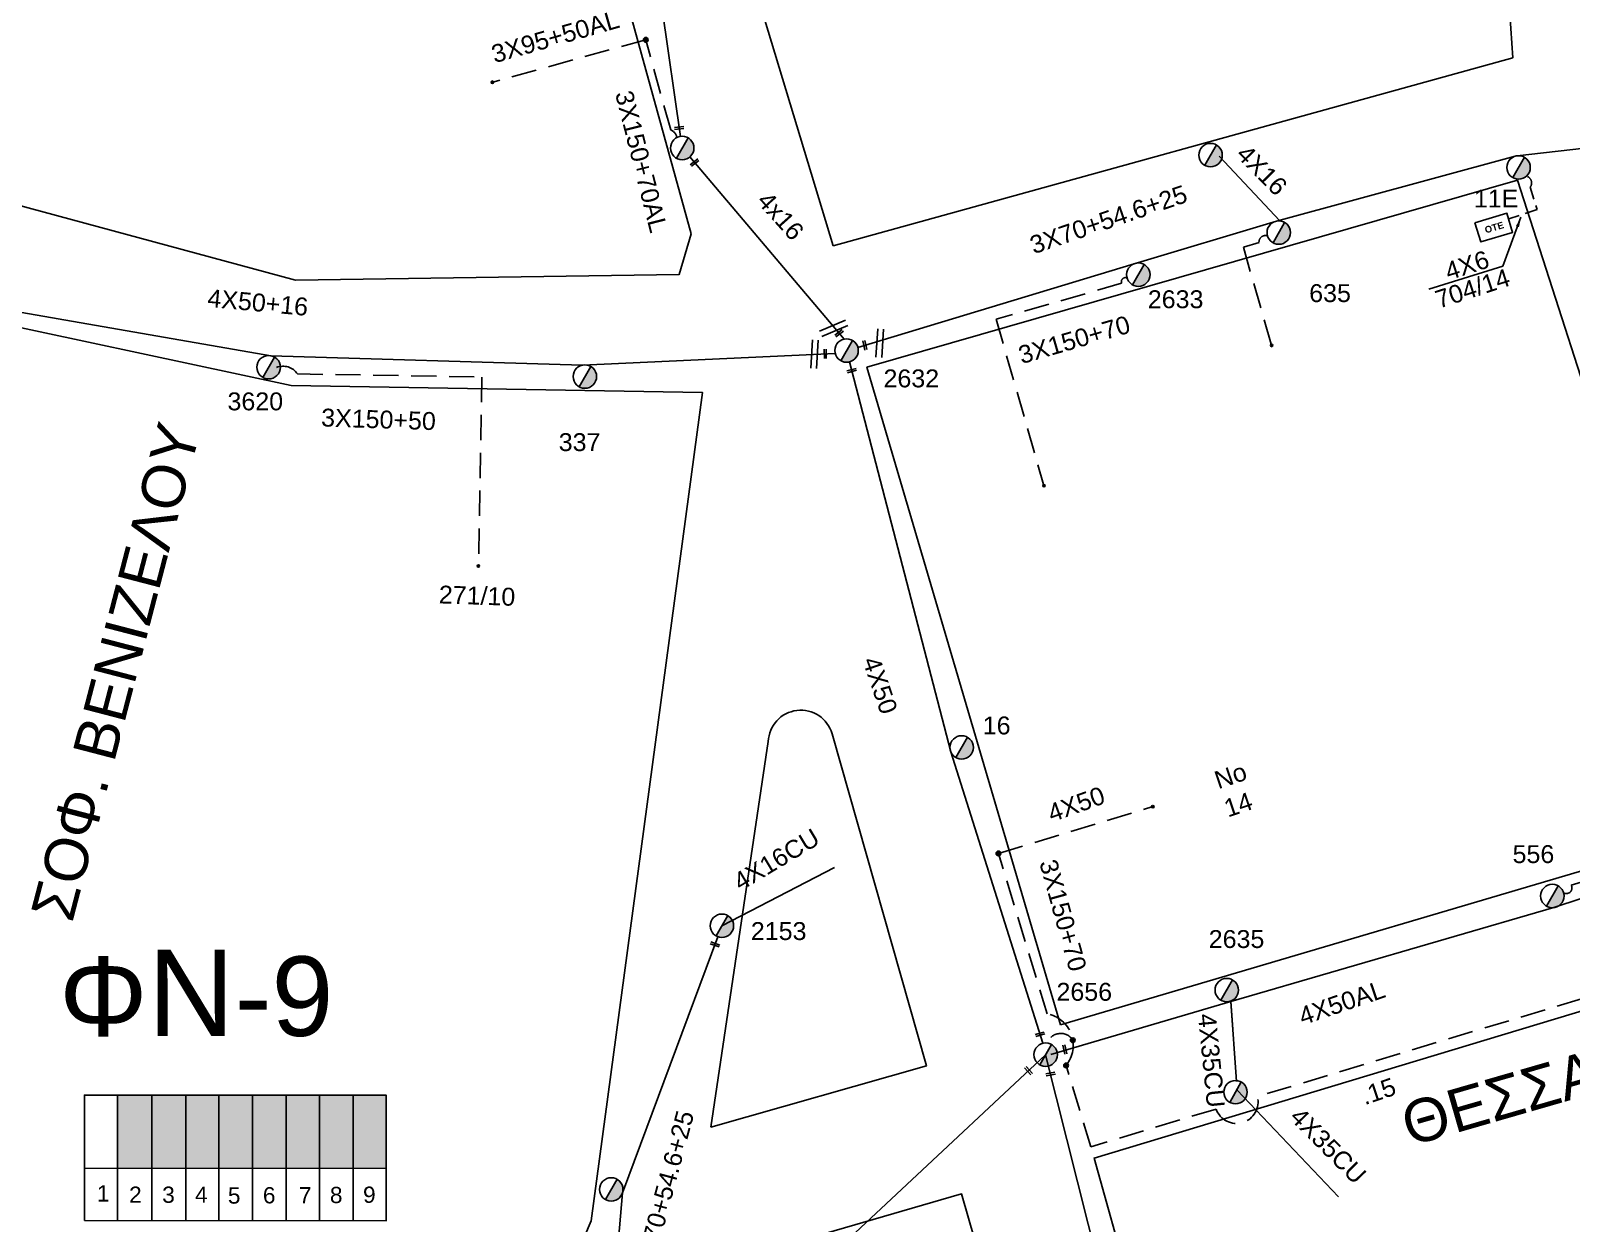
# Model space of a CAD drawing. Header units: millimetres. Extents: x 771 to 3391, y 686 to 1835.
# Drawn here: x 2148.4 to 2303.4, y 1547.1 to 1667 of the extents above; entities that cross this region are included whole.
import ezdxf

# ---------------------------------------------------------------- set-up
doc = ezdxf.new("R2010")
doc.units = ezdxf.units.MM
doc.linetypes.add('DASHED', pattern=[19.05, 12.7, -6.35])
for name, color, linetype in [('Pillar OTE', 7, 'Continuous'), ('Άγνωστα', 7, 'Continuous'), ('Γυμνά εναέρια ΧΤ (3Φ)   4x16CU', 7, 'Continuous'), ('Γυμνά εναέρια ΧΤ (3Φ)   4x35CU', 7, 'Continuous'), ('Γυμνά εναέρια ΧΤ και ΦΟΠ (3Φ)   4x50+16AL', 7, 'Continuous'), ('Εναέρια παροχή ΧΤ 4x16', 7, 'SYN_LINE'), ('Επιγραφές - Σχήματα', 7, 'Continuous'), ('Καλωδια ΧΤ  3X95+50', 7, 'Continuous'), ('Καλώδια ΧΤ   3x150+50CU', 7, 'DASHED'), ('Καλώδια ΧΤ   3x150+70AL', 7, 'DASHED'), ('Μηχανική τομή', 7, 'Continuous'), ('Στύλος ΦΜ', 7, 'Continuous'), ('Στύλος ΦΜ @ 1', 7, 'Continuous'), ('Συνδέσεις', 7, 'Continuous'), ('Συνεστραμμένα ΧΤ   3x70+54.6+25 AL', 7, 'SYN_LINE'), ('Τομή', 7, 'Continuous'), ('Υπόβαθρο ΔΕΗ', 7, 'Continuous'), ('Υπόγεια Καλώδια Δικτύου ΧΤ   .15', 7, 'DASHED'), ('Υπόγεια καλώδια Παροχών ΧΤ   4x50AL', 7, 'DASHED'), ('Υπόγεια καλώδια Παροχών ΧΤ   4x6', 7, 'DASHED')]:
    doc.layers.add(name, color=color, linetype=linetype)
doc.styles.add('arial', font='ARIAL.TTF')
doc.styles.get("Standard").update_dxf_attribs({"font": 'ARIAL.TTF'})
doc.linetypes.add('SYN_LINE', pattern='A,0.5,-0.0001,["/\\/\\/\\/",Standard,S=0.1,R=0,X=0,Y=-0.05],-0.25', length=0.7501)
doc.dimstyles.new('ISO-25', dxfattribs={"dimtxt": 2.5, "dimasz": 2.5, "dimexe": 1.25, "dimexo": 0.625, "dimtad": 1, "dimtxsty": 'Standard', "dimcen": 2.5, "dimadec": 0, "dimazin": 0, "dimtfac": 1, "dimtmove": 0, "dimatfit": 3, "dimfxl": 1, "dimarcsym": 0})

# ---------------------------------------------------------------- blocks, each defined once
blk = doc.blocks.new('ΥΠΑΡΧΩΝ ΤΣΙΜΕΝΤΕΝΙΟΣ ΣΤΥΛΟΣ')
at = {"layer": 'Στύλος ΦΜ'}
blk.add_hatch(color=7, dxfattribs=at).paths.add_polyline_path([(-1.29, -2.28, 0.574793), (2.62, 0, 0.268822), (1.3, 2.27)])
at = {"layer": 'Στύλος ΦΜ', "color": 7}
blk.add_line((-1.29, -2.28), (1.3, 2.27), dxfattribs=at)
blk.add_circle((0, 0), 2.62, dxfattribs=at)
at = {"layer": 'Στύλος ΦΜ', "flags": 4}
for tag, p in [('ΑΡΙΘΜΟΣ', (-4.68, 8.05)), ('ΤΥΠΟΣ', (-4.91, 3.03))]:
    blk.add_attdef(tag, p, '', height=4, dxfattribs=at)
blk = doc.blocks.new('ΜΗΧΑΝΙΚΗ ΤΟΜΗ')
at = {"layer": 'Μηχανική τομή', "ltscale": 40}
for p, q in [((-1.89, 0.78), (1.89, 0.78)), ((1.89, 0), (-1.89, 0))]:
    blk.add_line(p, q, dxfattribs=at)
blk = doc.blocks.new('_ΣΥΝΔΕΣΗ')
at = {"layer": 'Συνδέσεις', "linetype": 'SYN_LINE', "ltscale": 40}
blk.add_hatch(color=256, dxfattribs=at).paths.add_polyline_path([(0.5, -0.01, 1), (-0.5, -0.01, 1)])
at = {"layer": 'Συνδέσεις'}
blk.add_circle((0, -0.01), 0.5, dxfattribs=at)
blk = doc.blocks.new('ΤΟΜΗ')
at = {"layer": 'Τομή', "ltscale": 40}
for p, q in [((-5.68, 0), (5.68, 0)), ((5.68, -2.33), (-5.68, -2.33))]:
    blk.add_line(p, q, dxfattribs=at)
blk = doc.blocks.new('PILLAR ΟΤΕ')
at = {"layer": 'Pillar OTE', "ltscale": 40}
blk.add_lwpolyline([(-3.31, 2.02), (3.39, 2.02), (3.39, -1.99), (-3.31, -1.99)], close=True, dxfattribs=at)
at = {"layer": 'Pillar OTE', "insert": (-1.81, 0.71), "char_height": 1.3575, "width": 109.961, "attachment_point": 1}
blk.add_mtext('{\\fArial|b1|i0|c161|p34;OTE}', dxfattribs=at)

msp = doc.modelspace()

# ---------------------------------------------------------------- hatches: boundary and pattern name
at = {"layer": 'Καλώδια ΧΤ   3x150+50CU', "linetype": 'DASHED', "ltscale": 0.2}
h = msp.add_hatch(color=30, dxfattribs=at)
h.dxf.hatch_style = 1
h.paths.add_polyline_path([(2160.60436, 1559.95704), (2157.16449, 1559.95725), (2157.16403, 1552.59666), (2160.6039, 1552.59332)])
h = msp.add_hatch(color=85, dxfattribs=at)
h.dxf.hatch_style = 1
h.paths.add_polyline_path([(2164.04393, 1559.95682), (2160.60436, 1559.95704), (2160.6039, 1552.59332), (2164.04347, 1552.58998)])
h = msp.add_hatch(color=173, dxfattribs=at)
h.dxf.hatch_style = 1
h.paths.add_polyline_path([(2167.34149, 1559.95662), (2164.04393, 1559.95682), (2164.04347, 1552.58998), (2167.34103, 1552.58678)])
h = msp.add_hatch(color=1, dxfattribs=at)
h.dxf.hatch_style = 1
h.paths.add_polyline_path([(2170.72749, 1559.9564), (2167.34149, 1559.95662), (2167.34103, 1552.58678), (2170.72702, 1552.58349)])
h = msp.add_hatch(color=6, dxfattribs=at)
h.dxf.hatch_style = 1
h.paths.add_polyline_path([(2174.12413, 1559.95619), (2170.72749, 1559.9564), (2170.72702, 1552.58349), (2174.12367, 1552.58019)])
h = msp.add_hatch(color=2, dxfattribs=at)
h.dxf.hatch_style = 1
h.paths.add_polyline_path([(2177.46118, 1559.95598), (2174.12413, 1559.95619), (2174.12367, 1552.58019), (2177.46072, 1552.57695)])
h = msp.add_hatch(color=151, dxfattribs=at)
h.dxf.hatch_style = 1
h.paths.add_polyline_path([(2180.84955, 1559.95577), (2177.46118, 1559.95598), (2177.46072, 1552.57695), (2180.84909, 1552.57366)])
h = msp.add_hatch(color=62, dxfattribs=at)
h.dxf.hatch_style = 1
h.paths.add_polyline_path([(2184.16965, 1559.95556), (2180.84955, 1559.95577), (2180.84909, 1552.57366), (2184.16919, 1552.57044)])

# ---------------------------------------------------------------- linework, layer by layer
at = {"layer": 'Pillar OTE', "ltscale": 40}
for points in [[(2153.83579, 1547.31717), (2153.83658, 1559.95746), (2184.16965, 1559.95556), (2184.16886, 1547.28781), (2153.83579, 1547.3181)], [(2157.1637, 1547.31478), (2157.16449, 1559.95725)], [(2160.60357, 1547.31134), (2160.60436, 1559.95704)], [(2164.04314, 1547.30791), (2164.04393, 1559.95682)], [(2167.3407, 1547.30461), (2167.34149, 1559.95662)], [(2170.72669, 1547.30123), (2170.72749, 1559.9564)], [(2174.12334, 1547.29784), (2174.12413, 1559.95619)], [(2177.46038, 1547.29451), (2177.46118, 1559.95598)], [(2180.84876, 1547.29112), (2180.84955, 1559.95577)], [(2153.83612, 1552.59989), (2184.16919, 1552.57044)]]:
    msp.add_lwpolyline(points, dxfattribs=at)
at = {"layer": 'Άγνωστα', "color": 6, "linetype": 'DASHED', "ltscale": 0.2}
msp.add_lwpolyline([(2272.82469, 1646.3928, 0.549642465), (2271.96699, 1645.7136), (2270.38968, 1645.26009), (2273.23284, 1635.37151)], format="xyb", dxfattribs=at)
at = {"layer": 'Άγνωστα', "color": 133, "linetype": 'DASHED', "ltscale": 0.2}
msp.add_lwpolyline([(2302.6054, 1580.28836, 0.760669715), (2303.36174, 1581.08025), (2314.40371, 1584.34415), (2310.21538, 1598.51355)], format="xyb", dxfattribs=at)
at = {"layer": 'Γυμνά εναέρια ΧΤ (3Φ)   4x35CU', "color": 133}
for points in [[(2269.69394, 1561.33342), (2269.138, 1569.36753), (2269.33086, 1566.58039)], [(2279.95209, 1549.71515), (2269.75641, 1560.43068), (2269.75144, 1560.50242)]]:
    msp.add_lwpolyline(points, dxfattribs=at)
at = {"layer": 'Γυμνά εναέρια ΧΤ και ΦΟΠ (3Φ)   4x50+16AL', "color": 2, "linetype": 'Continuous', "ltscale": 0.2}
msp.add_lwpolyline([(2036.78915, 1662.41674), (2078.53558, 1655.00287), (2109.89213, 1647.87491), (2129.75342, 1641.77343), (2172.56873, 1634.33801), (2203.91855, 1633.39162), (2229.34348, 1634.56049)], dxfattribs=at)
at = {"layer": 'Γυμνά εναέρια ΧΤ και ΦΟΠ (3Φ)   4x50+16AL', "color": 173, "linetype": 'Continuous', "ltscale": 0.2}
msp.add_lwpolyline([(2250.22137, 1565.15989), (2240.96136, 1594.49342), (2230.77915, 1633.71736)], dxfattribs=at)
at = {"layer": 'Γυμνά εναέρια ΧΤ και ΦΟΠ (3Φ)   4x50+16AL', "color": 133, "linetype": 'Continuous', "ltscale": 0.2}
msp.add_lwpolyline([(2329.72186, 1588.07968), (2301.62732, 1578.81486), (2269.138, 1569.36753), (2251.01384, 1564.0339)], dxfattribs=at)
at = {"layer": 'Εναέρια παροχή ΧΤ 4x16', "color": 30, "ltscale": 20}
msp.add_lwpolyline([(2214.71296, 1654.32731), (2230.22686, 1636.00687)], dxfattribs=at)
at = {"layer": 'Εναέρια παροχή ΧΤ 4x16', "color": 6, "linetype": 'SYN_LINE', "ltscale": 8}
msp.add_lwpolyline([(2274.05256, 1647.91135), (2267.94801, 1654.41825)], dxfattribs=at)
at = {"layer": 'Εναέρια παροχή ΧΤ 4x16', "color": 2, "linetype": 'SYN_LINE', "ltscale": 20}
msp.add_lwpolyline([(2217.94861, 1576.98798), (2229.26001, 1582.84624)], dxfattribs=at)
at = {"layer": 'Καλωδια ΧΤ  3X95+50', "color": 30, "linetype": 'DASHED', "ltscale": 0.2}
msp.add_lwpolyline([(2210.29157, 1666.11843), (2194.7901, 1661.83316)], dxfattribs=at)
at = {"layer": 'Καλώδια ΧΤ   3x150+50CU', "color": 2, "linetype": 'DASHED', "ltscale": 0.2}
msp.add_lwpolyline([(2173.15449, 1633.15058, -0.352854347), (2175.26338, 1632.50505), (2193.80413, 1632.18698), (2193.48005, 1613.29568)], format="xyb", dxfattribs=at)
at = {"layer": 'Καλώδια ΧΤ   3x150+70AL', "color": 30, "linetype": 'DASHED', "ltscale": 0.2}
msp.add_lwpolyline([(2213.42472, 1656.28014, 0.259759865), (2212.79906, 1657.04787), (2210.29157, 1666.11843)], format="xyb", dxfattribs=at)
at = {"layer": 'Καλώδια ΧΤ   3x150+70AL', "color": 6, "linetype": 'DASHED', "ltscale": 0.2}
msp.add_lwpolyline([(2258.704, 1642.15951, 0.669532434), (2258.15271, 1641.6278), (2245.52464, 1637.99699), (2250.29963, 1621.38947)], format="xyb", dxfattribs=at)
at = {"layer": 'Καλώδια ΧΤ   3x150+70AL', "color": 173, "linetype": 'DASHED', "ltscale": 0.2}
msp.add_lwpolyline([(2252.56441, 1562.9426, 0.573466153), (2250.65348, 1568.1216), (2245.76219, 1584.2635)], format="xyb", dxfattribs=at)
msp.add_arc((2252.02776, 1564.70225), 1.449, 32.3769279, 160.557976, dxfattribs=at)
at = {"layer": 'Συνεστραμμένα ΧΤ   3x70+54.6+25 AL', "color": 30, "ltscale": 20}
for points in [[(2208.24084, 1694.86433), (2213.76674, 1656.39085)], [(2186.67824, 1511.96809), (2205.55113, 1521.93489), (2250.50839, 1564.01577)], [(2250.50839, 1564.01577), (2261.19941, 1521.53522), (2270.9176, 1487.37491), (2279.66876, 1458.08505), (2287.13412, 1436.89421)]]:
    msp.add_lwpolyline(points, dxfattribs=at)
at = {"layer": 'Συνεστραμμένα ΧΤ   3x70+54.6+25 AL', "color": 6, "ltscale": 8}
msp.add_lwpolyline([(2297.91576, 1654.44261), (2308.82731, 1655.67451)], dxfattribs=at)
at = {"layer": 'Συνεστραμμένα ΧΤ   3x70+54.6+25 AL', "color": 6, "ltscale": 20}
msp.add_lwpolyline([(2231.61834, 1635.17142), (2259.40971, 1643.59249), (2273.71164, 1647.87822), (2297.72678, 1654.40143)], dxfattribs=at)
at = {"layer": 'Συνεστραμμένα ΧΤ   3x70+54.6+25 AL', "color": 2, "linetype": 'SYN_LINE', "ltscale": 20}
msp.add_lwpolyline([(2186.63944, 1511.12784), (2195.13414, 1508.48632), (2205.55113, 1521.93489), (2207.94532, 1550.12316), (2217.53546, 1575.8855)], dxfattribs=at)
at = {"layer": 'Υπόβαθρο ΔΕΗ'}
for points in [[(2154.48002, 1695.18591), (2197.18641, 1686.72278), (2205.29252, 1681.19947), (2214.85982, 1646.59086), (2213.64907, 1642.50701), (2175.05105, 1641.92854), (2142.43672, 1650.77233), (2154.48002, 1695.18591)], [(2229.12013, 1645.38092), (2297.47813, 1664.31016), (2296.486, 1679.07694), (2226.65393, 1678.07652), (2221.50498, 1670.66909), (2229.12013, 1645.38092)], [(2252.00929, 1567.01341), (2318.95451, 1586.80174), (2297.95467, 1651.98198), (2232.53605, 1633.17284), (2252.00929, 1567.01341)], [(2296.50431, 1643.35341), (2289.03316, 1641.03967)], [(2113.14368, 1545.55618), (2194.0702, 1522.08523), (2204.78948, 1547.28419), (2215.99885, 1630.62953), (2174.63274, 1631.33916), (2139.1405, 1638.93281), (2113.14368, 1545.55618)], [(2272.98579, 1490.55215), (2340.69432, 1512.44568), (2322.34799, 1573.82794), (2255.38076, 1553.6128), (2272.98579, 1490.55215)], [(2208.73958, 1470.57595), (2260.1656, 1486.98174), (2242.04733, 1549.99963), (2216.44728, 1542.5549), (2202.7617, 1507.75762), (2203.64651, 1476.68223), (2208.73958, 1470.57595)]]:
    msp.add_lwpolyline(points, dxfattribs=at)
msp.add_lwpolyline([(2216.84156, 1556.73444), (2238.51245, 1562.89221), (2229.02304, 1596.29862, 0.855916079), (2222.61577, 1595.51427), (2216.84156, 1556.73444)], format="xyb", dxfattribs=at)
at = {"layer": 'Υπόγεια Καλώδια Δικτύου ΧΤ   .15', "color": 173, "linetype": 'DASHED', "ltscale": 0.2}
msp.add_lwpolyline([(2338.24098, 1581.97577), (2329.48288, 1579.31202), (2329.92195, 1577.34611), (2271.80288, 1559.80193, -0.958604909), (2267.6487, 1558.54793), (2255.03996, 1554.74177), (2252.56441, 1562.9426)], format="xyb", dxfattribs=at)
at = {"layer": 'Υπόγεια καλώδια Παροχών ΧΤ   4x50AL', "color": 173, "linetype": 'DASHED', "ltscale": 0.2}
msp.add_lwpolyline([(2245.76219, 1584.2635), (2261.28861, 1588.9683)], dxfattribs=at)
at = {"layer": 'Υπόγεια καλώδια Παροχών ΧΤ   4x6', "color": 6, "linetype": 'DASHED', "ltscale": 0.1}
msp.add_lwpolyline([(2298.85772, 1652.39849, -0.540501871), (2299.23224, 1651.27754), (2299.9544, 1649.03607), (2297.10606, 1648.11838)], format="xyb", dxfattribs=at)

# ---------------------------------------------------------------- block references
at = {"layer": 'Pillar OTE', "xscale": 0.5, "yscale": 0.5, "zscale": 0.5, "rotation": 16.71460487637707}
msp.add_blockref('PILLAR ΟΤΕ', (2295.563, 1647.20575), dxfattribs=at)
at = {"layer": 'Μηχανική τομή'}
for p, xscale, yscale, zscale, rotation in [((2213.65916, 1657.15775), 0.25, 0.25, 0.25, 6.423021702180425), ((2215.25895, 1653.68255), 0.25, 0.25, 0.25, 38.10981088165963), ((2229.78827, 1636.52481), 0.25, 0.25, 0.25, 38.10981088165963), ((2228.43607, 1634.51877), 0.249999999999919, 0.249999999999919, 0.249999999999919, 91.11581121986379), ((2232.41668, 1635.41332), 0.249999999999919, 0.249999999999919, 0.249999999999919, 103.0974091749803), ((2231.02993, 1632.7513), 0.25, 0.25, 0.25, 15.44652342849172), ((2217.2123, 1575.01738), 0.2500000000001928, 0.2500000000001928, 0.2500000000001928, 340.5463662865699), ((2249.96554, 1565.97031), 0.25, 0.25, 0.25, 15.44652342849172), ((2252.52549, 1564.55756), 0.249999999999919, 0.249999999999919, 0.249999999999919, 102.72345310683), ((2248.71053, 1562.33294), 0.2500000000001928, 0.2500000000001928, 0.2500000000001928, 312.897464163333), ((2251.02117, 1561.97827), 0.2500000000001927, 0.2500000000001927, 0.2500000000001927, 11.16883176046481)]:
    msp.add_blockref('ΜΗΧΑΝΙΚΗ ΤΟΜΗ', p, dxfattribs=dict(at, xscale=xscale, yscale=yscale, zscale=zscale, rotation=rotation))
at = {"layer": 'Στύλος ΦΜ @ 1', "ltscale": 40, "xscale": 0.4499999999998181, "yscale": 0.4499999999998181, "zscale": 0.4499999999998181}
for p in [(2213.95419, 1655.22809), (2267.09231, 1654.51606), (2269.60189, 1560.24535), (2206.81699, 1550.46083)]:
    msp.add_blockref('ΥΠΑΡΧΩΝ ΤΣΙΜΕΝΤΕΝΙΟΣ ΣΤΥΛΟΣ', p, dxfattribs=at)
at = {"layer": 'Στύλος ΦΜ @ 1', "ltscale": 40}
ref = msp.add_blockref('ΥΠΑΡΧΩΝ ΤΣΙΜΕΝΤΕΝΙΟΣ ΣΤΥΛΟΣ', (2298.07121, 1653.27515), dxfattribs=dict(at, xscale=0.4499999999998181, yscale=0.4499999999998181, zscale=0.4499999999998181))
ref.add_attrib('ΑΡΙΘΜΟΣ', '11Ε', (2293.57997, 1649.24948), dxfattribs={"layer": 'Στύλος ΦΜ', "height": 1.8, "flags": 4})
ref = msp.add_blockref('ΥΠΑΡΧΩΝ ΤΣΙΜΕΝΤΕΝΙΟΣ ΣΤΥΛΟΣ', (2273.95441, 1646.72575), dxfattribs=dict(at, xscale=0.4499999999998181, yscale=0.4499999999998181, zscale=0.4499999999998181))
ref.add_attrib('ΤΥΠΟΣ', '635', (2277.01429, 1639.73249), dxfattribs={"layer": 'Στύλος ΦΜ', "height": 1.8, "flags": 4})
ref = msp.add_blockref('ΥΠΑΡΧΩΝ ΤΣΙΜΕΝΤΕΝΙΟΣ ΣΤΥΛΟΣ', (2259.8334, 1642.49357), dxfattribs=dict(at, xscale=0.4499999999998181, yscale=0.4499999999998181, zscale=0.4499999999998181))
ref.add_attrib('ΤΥΠΟΣ', '2633', (2260.78206, 1639.11812), dxfattribs={"layer": 'Στύλος ΦΜ', "height": 1.8, "flags": 4})
ref = msp.add_blockref('ΥΠΑΡΧΩΝ ΤΣΙΜΕΝΤΕΝΙΟΣ ΣΤΥΛΟΣ', (2230.48322, 1634.85734), dxfattribs=dict(at, xscale=0.4499999999998181, yscale=0.4499999999998181, zscale=0.4499999999998181))
ref.add_attrib('ΤΥΠΟΣ', '2632', (2234.20115, 1631.15302), dxfattribs={"layer": 'Στύλος ΦΜ', "height": 1.8, "flags": 4})
ref = msp.add_blockref('ΥΠΑΡΧΩΝ ΤΣΙΜΕΝΤΕΝΙΟΣ ΣΤΥΛΟΣ', (2172.35629, 1633.17956), dxfattribs=dict(at, xscale=0.4499999999998181, yscale=0.4499999999998181, zscale=0.4499999999998181))
ref.add_attrib('ΤΥΠΟΣ', '3620', (2168.21971, 1628.84163), dxfattribs={"layer": 'Στύλος ΦΜ', "height": 1.8, "flags": 4})
ref = msp.add_blockref('ΥΠΑΡΧΩΝ ΤΣΙΜΕΝΤΕΝΙΟΣ ΣΤΥΛΟΣ', (2204.16325, 1632.23955), dxfattribs=dict(at, xscale=0.4499999999998181, yscale=0.4499999999998181, zscale=0.4499999999998181))
ref.add_attrib('ΤΥΠΟΣ', '337', (2201.536, 1624.7415), dxfattribs={"layer": 'Στύλος ΦΜ', "height": 1.8, "flags": 4})
ref = msp.add_blockref('ΥΠΑΡΧΩΝ ΤΣΙΜΕΝΤΕΝΙΟΣ ΣΤΥΛΟΣ', (2242.05636, 1594.92714), dxfattribs=dict(at, xscale=0.4499999999998181, yscale=0.4499999999998181, zscale=0.4499999999998181))
ref.add_attrib('ΤΥΠΟΣ', '16', (2244.18205, 1596.23657), dxfattribs={"layer": 'Στύλος ΦΜ', "height": 1.8, "flags": 4})
ref = msp.add_blockref('ΥΠΑΡΧΩΝ ΤΣΙΜΕΝΤΕΝΙΟΣ ΣΤΥΛΟΣ', (2301.46822, 1579.98183), dxfattribs=dict(at, xscale=0.4499999999998181, yscale=0.4499999999998181, zscale=0.4499999999998181))
ref.add_attrib('ΤΥΠΟΣ', '556', (2297.46805, 1583.29218), dxfattribs={"layer": 'Στύλος ΦΜ', "height": 1.8, "flags": 4})
ref = msp.add_blockref('ΥΠΑΡΧΩΝ ΤΣΙΜΕΝΤΕΝΙΟΣ ΣΤΥΛΟΣ', (2217.94634, 1576.98927), dxfattribs=dict(at, xscale=0.4499999999998181, yscale=0.4499999999998181, zscale=0.4499999999998181))
ref.add_attrib('ΤΥΠΟΣ', '2153', (2220.85794, 1575.55129), dxfattribs={"layer": 'Στύλος ΦΜ', "height": 1.8, "flags": 4})
ref = msp.add_blockref('ΥΠΑΡΧΩΝ ΤΣΙΜΕΝΤΕΝΙΟΣ ΣΤΥΛΟΣ', (2268.71891, 1570.5151), dxfattribs=dict(at, xscale=0.4499999999998181, yscale=0.4499999999998181, zscale=0.4499999999998181))
ref.add_attrib('ΤΥΠΟΣ', '2635', (2266.90955, 1574.7492), dxfattribs={"layer": 'Στύλος ΦΜ', "height": 1.8, "flags": 4})
ref = msp.add_blockref('ΥΠΑΡΧΩΝ ΤΣΙΜΕΝΤΕΝΙΟΣ ΣΤΥΛΟΣ', (2250.50613, 1564.01706), dxfattribs=dict(at, xscale=0.4499999999998181, yscale=0.4499999999998181, zscale=0.4499999999998181))
ref.add_attrib('ΤΥΠΟΣ', '2656', (2251.59708, 1569.43911), dxfattribs={"layer": 'Στύλος ΦΜ', "height": 1.8, "flags": 4})
at = {"layer": 'Συνδέσεις'}
for p, xscale, yscale, zscale in [((2210.29157, 1666.11843), 0.4777242751394019, 0.4777242751394019, 0.4777242751394019), ((2194.85721, 1661.85171), 0.25, 0.25, 0.25), ((2273.23284, 1635.37151), 0.25, 0.25, 0.25), ((2250.33346, 1621.2718), 0.25, 0.25, 0.25), ((2193.45394, 1613.1765), 0.25, 0.25, 0.25), ((2261.28721, 1588.96787), 0.25, 0.25, 0.25), ((2245.76219, 1584.2635), 0.4777242751394019, 0.4777242751394019, 0.4777242751394019), ((2253.23368, 1565.4773), 0.4777242751394019, 0.4777242751394019, 0.4777242751394019), ((2252.56441, 1562.9426), 0.4777242751394019, 0.4777242751394019, 0.4777242751394019)]:
    msp.add_blockref('_ΣΥΝΔΕΣΗ', p, dxfattribs=dict(at, xscale=xscale, yscale=yscale, zscale=zscale))
at = {"layer": 'Τομή'}
for p, xscale, yscale, zscale, rotation in [((2229.08039, 1637.36075), 0.2499999999999535, 0.2499999999999535, 0.2499999999999535, 22.92285824507862), ((2234.11043, 1635.57939), 0.2500000000000557, 0.2500000000000557, 0.2500000000000557, 266.3054486218056), ((2227.54721, 1634.47791), 0.2500000000000557, 0.2500000000000557, 0.2500000000000557, 266.3054486218056)]:
    msp.add_blockref('ΤΟΜΗ', p, dxfattribs=dict(at, xscale=xscale, yscale=yscale, zscale=zscale, rotation=rotation))

# ---------------------------------------------------------------- texts
at = {"ltscale": 40, "char_height": 4, "width": 67.4273804, "attachment_point": 1, "style": 'arial'}
for s, insert, rotation in [('{\\H1.083x;ΣΟΦ. ΒΕΝΙΖΕΛΟΥ}', (2148.40438, 1578.28973), 75.4034053), ('{\\H1.083x;ΘEΣΣAΛIAΣ}', (2285.90429, 1558.93622), 16.0911347)]:
    msp.add_mtext(s, dxfattribs=dict(at, insert=insert, rotation=rotation))
at = {"ltscale": 30, "char_height": 1.63441, "width": 11.2572904, "attachment_point": 1}
for s, insert in [('1', (2155.08195, 1550.87849)), ('2', (2158.32041, 1550.74503)), ('3', (2161.651, 1550.74503)), ('4', (2164.95451, 1550.74503)), ('5', (2168.25802, 1550.66385)), ('6', (2171.77815, 1550.69092)), ('7', (2175.40659, 1550.69092)), ('8', (2178.52055, 1550.71797)), ('9', (2181.85114, 1550.74503))]:
    msp.add_mtext(s, dxfattribs=dict(at, insert=insert))
at = {"layer": 'Άγνωστα', "color": 7, "char_height": 1.8, "attachment_point": 1}
for s, gutter_width, insert, rotation in [('3X95+50AL', 12.5, (2194.58713, 1665.48604), 15.9452581), ('4x16', 12.5, (2222.71446, 1651.03516), 311.8522979), ('3X70+54.6+25', 12.5, (2248.72732, 1646.24132), 18.8177806), ('4X6', 12.5, (2290.47609, 1643.60569), 17.9594797), ('704/14', 12.5, (2289.49984, 1640.77636), 17.9594797), ('4X50+16', 12.5, (2166.30986, 1641.05128), 354.7943224), ('3X150+70', 12.5, (2247.59268, 1635.21039), 16.182678), ('3X150+50', 12.5, (2177.67601, 1629.02611), 358.1033148), ('271/10', 1.89054, (2189.50867, 1611.22047), 358.1033148), ('4X50', 12.5, (2233.77065, 1604.25143), 288.8177806), ('4X50', 12.5, (2250.51437, 1589.07217), 19.8281998), ('3X150+70', 12.5, (2251.58785, 1583.83323), 285.5118235), ('3X70+54.6+25', 12.5, (2209.16754, 1542.61119), 75.0023565)]:
    msp.add_mtext_dynamic_manual_height_columns(s, width=1.8, gutter_width=gutter_width, heights=[0.04535], dxfattribs=dict(at, insert=insert, rotation=rotation))
at = {"layer": 'Γυμνά εναέρια ΧΤ (3Φ)   4x16CU', "color": 7, "insert": (2218.88376, 1581.97924), "char_height": 1.8, "attachment_point": 1, "rotation": 30.971919}
msp.add_mtext_dynamic_manual_height_columns('4X16CU', width=1.8, gutter_width=12.5, heights=[0.04535], dxfattribs=at)
at = {"layer": 'Γυμνά εναέρια ΧΤ (3Φ)   4x35CU', "color": 7, "char_height": 1.8, "attachment_point": 1}
for insert, rotation in [((2267.60911, 1568.24015), 275.6569109), ((2276.22961, 1558.87804), 314.6575577)]:
    msp.add_mtext_dynamic_manual_height_columns('4X35CU', width=1.8, gutter_width=12.5, heights=[0.04535], dxfattribs=dict(at, insert=insert, rotation=rotation))
at = {"layer": 'Εναέρια παροχή ΧΤ 4x16', "color": 7, "insert": (2270.84546, 1655.73479), "char_height": 1.8, "attachment_point": 1, "rotation": 314.6575577}
msp.add_mtext_dynamic_manual_height_columns('4X16', width=1.8, gutter_width=12.5, heights=[0.04535], dxfattribs=at)
at = {"layer": 'Καλώδια ΧΤ   3x150+70AL', "color": 7, "insert": (2208.93481, 1661.17125), "char_height": 1.8, "attachment_point": 1, "rotation": 284.1652585}
msp.add_mtext_dynamic_manual_height_columns('3X150+70AL', width=1.8, gutter_width=12.5, heights=[0.04535], dxfattribs=at)
at = {"layer": 'Υπόβαθρο ΔΕΗ', "insert": (2151.27443, 1574.5686), "char_height": 8, "attachment_point": 1}
msp.add_mtext_dynamic_manual_height_columns('Φ{\\H1.0833x;N}-9', width=84.657329, gutter_width=12.5, heights=[0], dxfattribs=at)
at = {"layer": 'Υπόγεια καλώδια Παροχών ΧΤ   4x50AL', "color": 7}
note = msp.add_mtext_dynamic_manual_height_columns('No ', width=1.8, gutter_width=1.73158, heights=[0.04535, 0], dxfattribs=dict(at, insert=(2263.94819, 1591.2738), char_height=1.8, attachment_point=1, rotation=18.8177806))
for column, words in zip(note.columns.linked_columns, ['14']):
    column.text = words
at = {"layer": 'Υπόγεια καλώδια Παροχών ΧΤ   4x50AL', "color": 7, "char_height": 1.8, "attachment_point": 1, "rotation": 18.8177806}
for s, gutter_width, insert in [('4X50AL', 12.5, (2275.77427, 1568.65905)), ('.15', 1.73158, (2282.01669, 1560.62935))]:
    msp.add_mtext_dynamic_manual_height_columns(s, width=1.8, gutter_width=gutter_width, heights=[0.04535], dxfattribs=dict(at, insert=insert))

# ---------------------------------------------------------------- leaders
at = {"layer": 'Επιγραφές - Σχήματα', "ltscale": 40}
msp.add_leader([(2298.30871, 1648.26791), (2296.50431, 1643.35341)], dimstyle='ISO-25', override={"dimasz": 1, "dimtad": 0}, dxfattribs=at)

doc.saveas('drawing.dxf')
